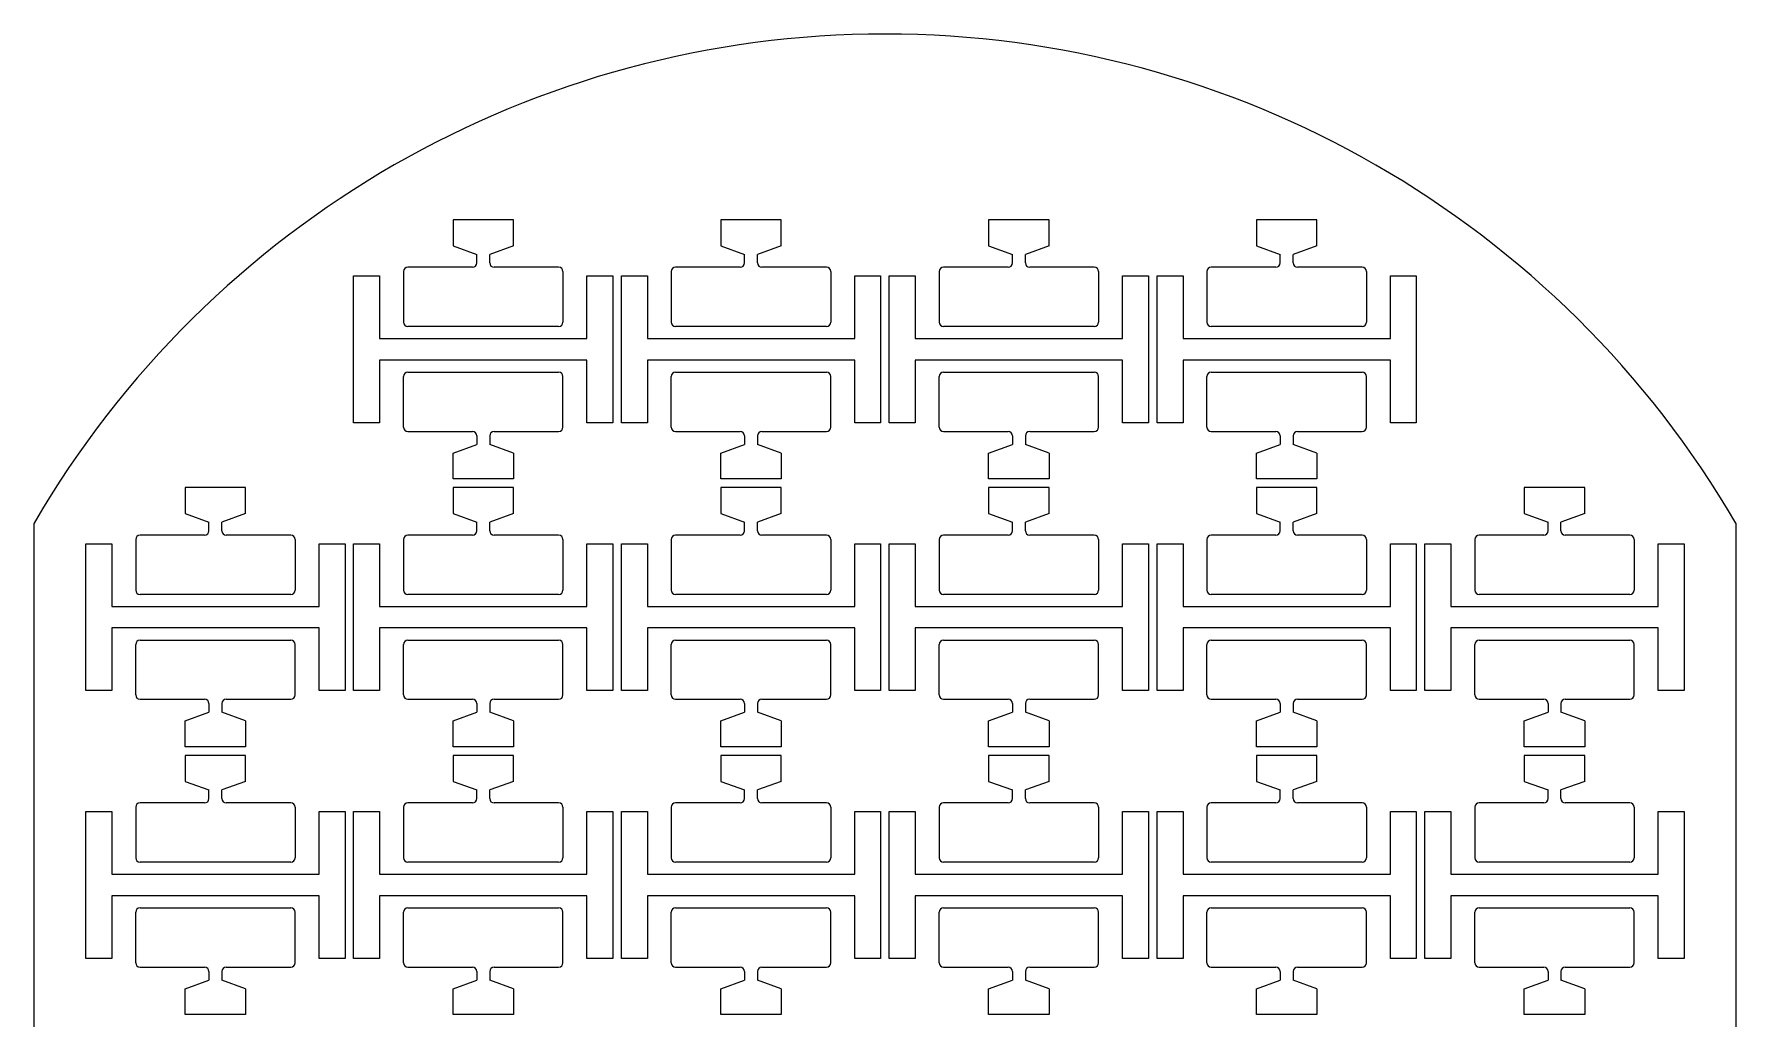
# Model space of a CAD drawing. Header units: millimetres. Extents: x 2005 to 2202, y 1694 to 1922.
# Drawn here: x 2005.4 to 2202.4, y 1807.7 to 1921.7 of the extents above; entities that cross this region are included whole.
import ezdxf

# ---------------------------------------------------------------- set-up
doc = ezdxf.new("R2010")
doc.units = ezdxf.units.MM
doc.layers.add('evap_stencil', color=1, linetype='Continuous')

msp = doc.modelspace()

# ---------------------------------------------------------------- linework, layer by layer
at = {"layer": 'evap_stencil'}
for p, q in [((2060.89, 1900.23), (2053.89, 1900.23)), ((2053.89, 1900.23), (2053.89, 1897.23)), ((2060.89, 1897.23), (2060.89, 1900.23)), ((2091.89, 1900.23), (2084.89, 1900.23)), ((2084.89, 1900.23), (2084.89, 1897.23)), ((2091.89, 1897.23), (2091.89, 1900.23)), ((2122.89, 1900.23), (2115.89, 1900.23)), ((2115.89, 1900.23), (2115.89, 1897.23)), ((2122.89, 1897.23), (2122.89, 1900.23)), ((2153.89, 1900.23), (2146.89, 1900.23)), ((2146.89, 1900.23), (2146.89, 1897.23)), ((2153.89, 1897.23), (2153.89, 1900.23)), ((2053.89, 1897.23), (2056.64, 1896.23)), ((2060.89, 1897.23), (2058.14, 1896.23)), ((2084.89, 1897.23), (2087.64, 1896.23)), ((2091.89, 1897.23), (2089.14, 1896.23)), ((2115.89, 1897.23), (2118.64, 1896.23)), ((2122.89, 1897.23), (2120.14, 1896.23)), ((2146.89, 1897.23), (2149.64, 1896.23)), ((2153.89, 1897.23), (2151.14, 1896.23)), ((2056.64, 1895.23), (2056.64, 1896.23)), ((2058.14, 1895.23), (2058.14, 1896.23)), ((2087.64, 1895.23), (2087.64, 1896.23)), ((2089.14, 1895.23), (2089.14, 1896.23)), ((2118.64, 1895.23), (2118.64, 1896.23)), ((2120.14, 1895.23), (2120.14, 1896.23)), ((2149.64, 1895.23), (2149.64, 1896.23)), ((2151.14, 1895.23), (2151.14, 1896.23)), ((2048.16, 1894.23), (2048.16, 1888.37)), ((2056.14, 1894.73), (2048.66, 1894.73)), ((2066.12, 1894.73), (2058.64, 1894.73)), ((2066.62, 1894.23), (2066.62, 1888.37)), ((2079.16, 1894.23), (2079.16, 1888.37)), ((2087.14, 1894.73), (2079.66, 1894.73)), ((2097.12, 1894.73), (2089.64, 1894.73)), ((2097.62, 1894.23), (2097.62, 1888.37)), ((2110.16, 1894.23), (2110.16, 1888.37)), ((2118.14, 1894.73), (2110.66, 1894.73)), ((2128.12, 1894.73), (2120.64, 1894.73)), ((2128.62, 1894.23), (2128.62, 1888.37)), ((2141.16, 1894.23), (2141.16, 1888.37)), ((2149.14, 1894.73), (2141.66, 1894.73)), ((2159.12, 1894.73), (2151.64, 1894.73)), ((2159.62, 1894.23), (2159.62, 1888.37)), ((2066.12, 1887.87), (2048.66, 1887.87)), ((2097.12, 1887.87), (2079.66, 1887.87)), ((2128.12, 1887.87), (2110.66, 1887.87)), ((2159.12, 1887.87), (2141.66, 1887.87)), ((2048.16, 1876.23), (2048.16, 1882.08)), ((2048.66, 1882.58), (2066.12, 1882.58)), ((2066.62, 1876.23), (2066.62, 1882.08)), ((2079.16, 1876.23), (2079.16, 1882.08)), ((2079.66, 1882.58), (2097.12, 1882.58)), ((2097.62, 1876.23), (2097.62, 1882.08)), ((2110.16, 1876.23), (2110.16, 1882.08)), ((2110.66, 1882.58), (2128.12, 1882.58)), ((2128.62, 1876.23), (2128.62, 1882.08)), ((2141.16, 1876.23), (2141.16, 1882.08)), ((2141.66, 1882.58), (2159.12, 1882.58)), ((2159.62, 1876.23), (2159.62, 1882.08)), ((2048.66, 1875.73), (2056.14, 1875.73)), ((2058.64, 1875.73), (2066.12, 1875.73)), ((2079.66, 1875.73), (2087.14, 1875.73)), ((2089.64, 1875.73), (2097.12, 1875.73)), ((2110.66, 1875.73), (2118.14, 1875.73)), ((2120.64, 1875.73), (2128.12, 1875.73)), ((2141.66, 1875.73), (2149.14, 1875.73)), ((2151.64, 1875.73), (2159.12, 1875.73)), ((2053.89, 1873.23), (2056.64, 1874.23)), ((2056.64, 1875.23), (2056.64, 1874.23)), ((2058.14, 1875.23), (2058.14, 1874.23)), ((2060.89, 1873.23), (2058.14, 1874.23)), ((2084.89, 1873.23), (2087.64, 1874.23)), ((2087.64, 1875.23), (2087.64, 1874.23)), ((2089.14, 1875.23), (2089.14, 1874.23)), ((2091.89, 1873.23), (2089.14, 1874.23)), ((2115.89, 1873.23), (2118.64, 1874.23)), ((2118.64, 1875.23), (2118.64, 1874.23)), ((2120.14, 1875.23), (2120.14, 1874.23)), ((2122.89, 1873.23), (2120.14, 1874.23)), ((2146.89, 1873.23), (2149.64, 1874.23)), ((2149.64, 1875.23), (2149.64, 1874.23)), ((2151.14, 1875.23), (2151.14, 1874.23)), ((2153.89, 1873.23), (2151.14, 1874.23)), ((2053.89, 1870.23), (2053.89, 1873.23)), ((2060.89, 1873.23), (2060.89, 1870.23)), ((2084.89, 1870.23), (2084.89, 1873.23)), ((2091.89, 1873.23), (2091.89, 1870.23)), ((2115.89, 1870.23), (2115.89, 1873.23)), ((2122.89, 1873.23), (2122.89, 1870.23)), ((2146.89, 1870.23), (2146.89, 1873.23)), ((2153.89, 1873.23), (2153.89, 1870.23)), ((2060.89, 1870.23), (2053.89, 1870.23)), ((2091.89, 1870.23), (2084.89, 1870.23)), ((2122.89, 1870.23), (2115.89, 1870.23)), ((2153.89, 1870.23), (2146.89, 1870.23)), ((2029.89, 1869.23), (2022.89, 1869.23)), ((2022.89, 1869.23), (2022.89, 1866.23)), ((2029.89, 1866.23), (2029.89, 1869.23)), ((2060.89, 1869.23), (2053.89, 1869.23)), ((2053.89, 1869.23), (2053.89, 1866.23)), ((2060.89, 1866.23), (2060.89, 1869.23)), ((2091.89, 1869.23), (2084.89, 1869.23)), ((2084.89, 1869.23), (2084.89, 1866.23)), ((2091.89, 1866.23), (2091.89, 1869.23)), ((2122.89, 1869.23), (2115.89, 1869.23)), ((2115.89, 1869.23), (2115.89, 1866.23)), ((2122.89, 1866.23), (2122.89, 1869.23)), ((2153.89, 1869.23), (2146.89, 1869.23)), ((2146.89, 1869.23), (2146.89, 1866.23)), ((2153.89, 1866.23), (2153.89, 1869.23)), ((2184.89, 1869.23), (2177.89, 1869.23)), ((2177.89, 1869.23), (2177.89, 1866.23)), ((2184.89, 1866.23), (2184.89, 1869.23)), ((2022.89, 1866.23), (2025.64, 1865.23)), ((2029.89, 1866.23), (2027.14, 1865.23)), ((2053.89, 1866.23), (2056.64, 1865.23)), ((2060.89, 1866.23), (2058.14, 1865.23)), ((2084.89, 1866.23), (2087.64, 1865.23)), ((2091.89, 1866.23), (2089.14, 1865.23)), ((2115.89, 1866.23), (2118.64, 1865.23)), ((2122.89, 1866.23), (2120.14, 1865.23)), ((2146.89, 1866.23), (2149.64, 1865.23)), ((2153.89, 1866.23), (2151.14, 1865.23)), ((2177.89, 1866.23), (2180.64, 1865.23)), ((2184.89, 1866.23), (2182.14, 1865.23)), ((2005.39, 1750.33), (2005.39, 1865.13)), ((2025.14, 1863.73), (2017.66, 1863.73)), ((2025.64, 1864.23), (2025.64, 1865.23)), ((2027.14, 1864.23), (2027.14, 1865.23)), ((2035.12, 1863.73), (2027.64, 1863.73)), ((2056.14, 1863.73), (2048.66, 1863.73)), ((2056.64, 1864.23), (2056.64, 1865.23)), ((2058.14, 1864.23), (2058.14, 1865.23)), ((2066.12, 1863.73), (2058.64, 1863.73)), ((2087.14, 1863.73), (2079.66, 1863.73)), ((2087.64, 1864.23), (2087.64, 1865.23)), ((2089.14, 1864.23), (2089.14, 1865.23)), ((2097.12, 1863.73), (2089.64, 1863.73)), ((2118.14, 1863.73), (2110.66, 1863.73)), ((2118.64, 1864.23), (2118.64, 1865.23)), ((2120.14, 1864.23), (2120.14, 1865.23)), ((2128.12, 1863.73), (2120.64, 1863.73)), ((2149.14, 1863.73), (2141.66, 1863.73)), ((2149.64, 1864.23), (2149.64, 1865.23)), ((2151.14, 1864.23), (2151.14, 1865.23)), ((2159.12, 1863.73), (2151.64, 1863.73)), ((2180.14, 1863.73), (2172.66, 1863.73)), ((2180.64, 1864.23), (2180.64, 1865.23)), ((2182.14, 1864.23), (2182.14, 1865.23)), ((2190.12, 1863.73), (2182.64, 1863.73)), ((2202.39, 1865.11), (2202.39, 1750.34)), ((2017.16, 1863.23), (2017.16, 1857.37)), ((2035.62, 1863.23), (2035.62, 1857.37)), ((2048.16, 1863.23), (2048.16, 1857.37)), ((2066.62, 1863.23), (2066.62, 1857.37)), ((2079.16, 1863.23), (2079.16, 1857.37)), ((2097.62, 1863.23), (2097.62, 1857.37)), ((2110.16, 1863.23), (2110.16, 1857.37)), ((2128.62, 1863.23), (2128.62, 1857.37)), ((2141.16, 1863.23), (2141.16, 1857.37)), ((2159.62, 1863.23), (2159.62, 1857.37)), ((2172.16, 1863.23), (2172.16, 1857.37)), ((2190.62, 1863.23), (2190.62, 1857.37)), ((2035.12, 1856.87), (2017.66, 1856.87)), ((2066.12, 1856.87), (2048.66, 1856.87)), ((2097.12, 1856.87), (2079.66, 1856.87)), ((2128.12, 1856.87), (2110.66, 1856.87)), ((2159.12, 1856.87), (2141.66, 1856.87)), ((2190.12, 1856.87), (2172.66, 1856.87)), ((2017.16, 1845.23), (2017.16, 1851.08)), ((2017.66, 1851.58), (2035.12, 1851.58)), ((2035.62, 1845.23), (2035.62, 1851.08)), ((2048.16, 1845.23), (2048.16, 1851.08)), ((2048.66, 1851.58), (2066.12, 1851.58)), ((2066.62, 1845.23), (2066.62, 1851.08)), ((2079.16, 1845.23), (2079.16, 1851.08)), ((2079.66, 1851.58), (2097.12, 1851.58)), ((2097.62, 1845.23), (2097.62, 1851.08)), ((2110.16, 1845.23), (2110.16, 1851.08)), ((2110.66, 1851.58), (2128.12, 1851.58)), ((2128.62, 1845.23), (2128.62, 1851.08)), ((2141.16, 1845.23), (2141.16, 1851.08)), ((2141.66, 1851.58), (2159.12, 1851.58)), ((2159.62, 1845.23), (2159.62, 1851.08)), ((2172.16, 1845.23), (2172.16, 1851.08)), ((2172.66, 1851.58), (2190.12, 1851.58)), ((2190.62, 1845.23), (2190.62, 1851.08)), ((2017.66, 1844.73), (2025.14, 1844.73)), ((2025.64, 1844.23), (2025.64, 1843.23)), ((2027.14, 1844.23), (2027.14, 1843.23)), ((2027.64, 1844.73), (2035.12, 1844.73)), ((2048.66, 1844.73), (2056.14, 1844.73)), ((2056.64, 1844.23), (2056.64, 1843.23)), ((2058.14, 1844.23), (2058.14, 1843.23)), ((2058.64, 1844.73), (2066.12, 1844.73)), ((2079.66, 1844.73), (2087.14, 1844.73)), ((2087.64, 1844.23), (2087.64, 1843.23)), ((2089.14, 1844.23), (2089.14, 1843.23)), ((2089.64, 1844.73), (2097.12, 1844.73)), ((2110.66, 1844.73), (2118.14, 1844.73)), ((2118.64, 1844.23), (2118.64, 1843.23)), ((2120.14, 1844.23), (2120.14, 1843.23)), ((2120.64, 1844.73), (2128.12, 1844.73)), ((2141.66, 1844.73), (2149.14, 1844.73)), ((2149.64, 1844.23), (2149.64, 1843.23)), ((2151.14, 1844.23), (2151.14, 1843.23)), ((2151.64, 1844.73), (2159.12, 1844.73)), ((2172.66, 1844.73), (2180.14, 1844.73)), ((2180.64, 1844.23), (2180.64, 1843.23)), ((2182.14, 1844.23), (2182.14, 1843.23)), ((2182.64, 1844.73), (2190.12, 1844.73)), ((2022.89, 1842.23), (2025.64, 1843.23)), ((2022.89, 1839.23), (2022.89, 1842.23)), ((2029.89, 1842.23), (2027.14, 1843.23)), ((2029.89, 1842.23), (2029.89, 1839.23)), ((2053.89, 1842.23), (2056.64, 1843.23)), ((2053.89, 1839.23), (2053.89, 1842.23)), ((2060.89, 1842.23), (2058.14, 1843.23)), ((2060.89, 1842.23), (2060.89, 1839.23)), ((2084.89, 1842.23), (2087.64, 1843.23)), ((2084.89, 1839.23), (2084.89, 1842.23)), ((2091.89, 1842.23), (2089.14, 1843.23)), ((2091.89, 1842.23), (2091.89, 1839.23)), ((2115.89, 1842.23), (2118.64, 1843.23)), ((2115.89, 1839.23), (2115.89, 1842.23)), ((2122.89, 1842.23), (2120.14, 1843.23)), ((2122.89, 1842.23), (2122.89, 1839.23)), ((2146.89, 1842.23), (2149.64, 1843.23)), ((2146.89, 1839.23), (2146.89, 1842.23)), ((2153.89, 1842.23), (2151.14, 1843.23)), ((2153.89, 1842.23), (2153.89, 1839.23)), ((2177.89, 1842.23), (2180.64, 1843.23)), ((2177.89, 1839.23), (2177.89, 1842.23)), ((2184.89, 1842.23), (2182.14, 1843.23)), ((2184.89, 1842.23), (2184.89, 1839.23)), ((2029.89, 1839.23), (2022.89, 1839.23)), ((2029.89, 1838.23), (2022.89, 1838.23)), ((2022.89, 1838.23), (2022.89, 1835.23)), ((2029.89, 1835.23), (2029.89, 1838.23)), ((2060.89, 1839.23), (2053.89, 1839.23)), ((2060.89, 1838.23), (2053.89, 1838.23)), ((2053.89, 1838.23), (2053.89, 1835.23)), ((2060.89, 1835.23), (2060.89, 1838.23)), ((2091.89, 1839.23), (2084.89, 1839.23)), ((2091.89, 1838.23), (2084.89, 1838.23)), ((2084.89, 1838.23), (2084.89, 1835.23)), ((2091.89, 1835.23), (2091.89, 1838.23)), ((2122.89, 1839.23), (2115.89, 1839.23)), ((2122.89, 1838.23), (2115.89, 1838.23)), ((2115.89, 1838.23), (2115.89, 1835.23)), ((2122.89, 1835.23), (2122.89, 1838.23)), ((2153.89, 1839.23), (2146.89, 1839.23)), ((2153.89, 1838.23), (2146.89, 1838.23)), ((2146.89, 1838.23), (2146.89, 1835.23)), ((2153.89, 1835.23), (2153.89, 1838.23)), ((2184.89, 1839.23), (2177.89, 1839.23)), ((2184.89, 1838.23), (2177.89, 1838.23)), ((2177.89, 1838.23), (2177.89, 1835.23)), ((2184.89, 1835.23), (2184.89, 1838.23)), ((2022.89, 1835.23), (2025.64, 1834.23)), ((2025.64, 1833.23), (2025.64, 1834.23)), ((2029.89, 1835.23), (2027.14, 1834.23)), ((2027.14, 1833.23), (2027.14, 1834.23)), ((2053.89, 1835.23), (2056.64, 1834.23)), ((2056.64, 1833.23), (2056.64, 1834.23)), ((2060.89, 1835.23), (2058.14, 1834.23)), ((2058.14, 1833.23), (2058.14, 1834.23)), ((2084.89, 1835.23), (2087.64, 1834.23)), ((2087.64, 1833.23), (2087.64, 1834.23)), ((2091.89, 1835.23), (2089.14, 1834.23)), ((2089.14, 1833.23), (2089.14, 1834.23)), ((2115.89, 1835.23), (2118.64, 1834.23)), ((2118.64, 1833.23), (2118.64, 1834.23)), ((2122.89, 1835.23), (2120.14, 1834.23)), ((2120.14, 1833.23), (2120.14, 1834.23)), ((2146.89, 1835.23), (2149.64, 1834.23)), ((2149.64, 1833.23), (2149.64, 1834.23)), ((2153.89, 1835.23), (2151.14, 1834.23)), ((2151.14, 1833.23), (2151.14, 1834.23)), ((2177.89, 1835.23), (2180.64, 1834.23)), ((2180.64, 1833.23), (2180.64, 1834.23)), ((2184.89, 1835.23), (2182.14, 1834.23)), ((2182.14, 1833.23), (2182.14, 1834.23)), ((2017.16, 1832.23), (2017.16, 1826.37)), ((2025.14, 1832.73), (2017.66, 1832.73)), ((2035.12, 1832.73), (2027.64, 1832.73)), ((2035.62, 1832.23), (2035.62, 1826.37)), ((2048.16, 1832.23), (2048.16, 1826.37)), ((2056.14, 1832.73), (2048.66, 1832.73)), ((2066.12, 1832.73), (2058.64, 1832.73)), ((2066.62, 1832.23), (2066.62, 1826.37)), ((2079.16, 1832.23), (2079.16, 1826.37)), ((2087.14, 1832.73), (2079.66, 1832.73)), ((2097.12, 1832.73), (2089.64, 1832.73)), ((2097.62, 1832.23), (2097.62, 1826.37)), ((2110.16, 1832.23), (2110.16, 1826.37)), ((2118.14, 1832.73), (2110.66, 1832.73)), ((2128.12, 1832.73), (2120.64, 1832.73)), ((2128.62, 1832.23), (2128.62, 1826.37)), ((2141.16, 1832.23), (2141.16, 1826.37)), ((2149.14, 1832.73), (2141.66, 1832.73)), ((2159.12, 1832.73), (2151.64, 1832.73)), ((2159.62, 1832.23), (2159.62, 1826.37)), ((2172.16, 1832.23), (2172.16, 1826.37)), ((2180.14, 1832.73), (2172.66, 1832.73)), ((2190.12, 1832.73), (2182.64, 1832.73)), ((2190.62, 1832.23), (2190.62, 1826.37)), ((2035.12, 1825.87), (2017.66, 1825.87)), ((2066.12, 1825.87), (2048.66, 1825.87)), ((2097.12, 1825.87), (2079.66, 1825.87)), ((2128.12, 1825.87), (2110.66, 1825.87)), ((2159.12, 1825.87), (2141.66, 1825.87)), ((2190.12, 1825.87), (2172.66, 1825.87)), ((2017.66, 1820.58), (2035.12, 1820.58)), ((2048.66, 1820.58), (2066.12, 1820.58)), ((2079.66, 1820.58), (2097.12, 1820.58)), ((2110.66, 1820.58), (2128.12, 1820.58)), ((2141.66, 1820.58), (2159.12, 1820.58)), ((2172.66, 1820.58), (2190.12, 1820.58)), ((2017.16, 1814.23), (2017.16, 1820.08)), ((2035.62, 1814.23), (2035.62, 1820.08)), ((2048.16, 1814.23), (2048.16, 1820.08)), ((2066.62, 1814.23), (2066.62, 1820.08)), ((2079.16, 1814.23), (2079.16, 1820.08)), ((2097.62, 1814.23), (2097.62, 1820.08)), ((2110.16, 1814.23), (2110.16, 1820.08)), ((2128.62, 1814.23), (2128.62, 1820.08)), ((2141.16, 1814.23), (2141.16, 1820.08)), ((2159.62, 1814.23), (2159.62, 1820.08)), ((2172.16, 1814.23), (2172.16, 1820.08)), ((2190.62, 1814.23), (2190.62, 1820.08)), ((2017.66, 1813.73), (2025.14, 1813.73)), ((2025.64, 1813.23), (2025.64, 1812.23)), ((2027.14, 1813.23), (2027.14, 1812.23)), ((2027.64, 1813.73), (2035.12, 1813.73)), ((2048.66, 1813.73), (2056.14, 1813.73)), ((2056.64, 1813.23), (2056.64, 1812.23)), ((2058.14, 1813.23), (2058.14, 1812.23)), ((2058.64, 1813.73), (2066.12, 1813.73)), ((2079.66, 1813.73), (2087.14, 1813.73)), ((2087.64, 1813.23), (2087.64, 1812.23)), ((2089.14, 1813.23), (2089.14, 1812.23)), ((2089.64, 1813.73), (2097.12, 1813.73)), ((2110.66, 1813.73), (2118.14, 1813.73)), ((2118.64, 1813.23), (2118.64, 1812.23)), ((2120.14, 1813.23), (2120.14, 1812.23)), ((2120.64, 1813.73), (2128.12, 1813.73)), ((2141.66, 1813.73), (2149.14, 1813.73)), ((2149.64, 1813.23), (2149.64, 1812.23)), ((2151.14, 1813.23), (2151.14, 1812.23)), ((2151.64, 1813.73), (2159.12, 1813.73)), ((2172.66, 1813.73), (2180.14, 1813.73)), ((2180.64, 1813.23), (2180.64, 1812.23)), ((2182.14, 1813.23), (2182.14, 1812.23)), ((2182.64, 1813.73), (2190.12, 1813.73)), ((2022.89, 1811.23), (2025.64, 1812.23)), ((2022.89, 1808.23), (2022.89, 1811.23)), ((2029.89, 1811.23), (2027.14, 1812.23)), ((2029.89, 1811.23), (2029.89, 1808.23)), ((2053.89, 1811.23), (2056.64, 1812.23)), ((2053.89, 1808.23), (2053.89, 1811.23)), ((2060.89, 1811.23), (2058.14, 1812.23)), ((2060.89, 1811.23), (2060.89, 1808.23)), ((2084.89, 1811.23), (2087.64, 1812.23)), ((2084.89, 1808.23), (2084.89, 1811.23)), ((2091.89, 1811.23), (2089.14, 1812.23)), ((2091.89, 1811.23), (2091.89, 1808.23)), ((2115.89, 1811.23), (2118.64, 1812.23)), ((2115.89, 1808.23), (2115.89, 1811.23)), ((2122.89, 1811.23), (2120.14, 1812.23)), ((2122.89, 1811.23), (2122.89, 1808.23)), ((2146.89, 1811.23), (2149.64, 1812.23)), ((2146.89, 1808.23), (2146.89, 1811.23)), ((2153.89, 1811.23), (2151.14, 1812.23)), ((2153.89, 1811.23), (2153.89, 1808.23)), ((2177.89, 1811.23), (2180.64, 1812.23)), ((2177.89, 1808.23), (2177.89, 1811.23)), ((2184.89, 1811.23), (2182.14, 1812.23)), ((2184.89, 1811.23), (2184.89, 1808.23)), ((2029.89, 1808.23), (2022.89, 1808.23)), ((2060.89, 1808.23), (2053.89, 1808.23)), ((2091.89, 1808.23), (2084.89, 1808.23)), ((2122.89, 1808.23), (2115.89, 1808.23)), ((2153.89, 1808.23), (2146.89, 1808.23)), ((2184.89, 1808.23), (2177.89, 1808.23))]:
    msp.add_line(p, q, dxfattribs=at)
for points in [[(2042.39, 1893.73), (2045.39, 1893.73), (2045.39, 1886.48), (2069.39, 1886.48), (2069.39, 1893.73), (2072.39, 1893.73), (2072.39, 1876.73), (2069.39, 1876.73), (2069.39, 1883.98), (2045.39, 1883.98), (2045.39, 1876.73), (2042.39, 1876.73), (2042.39, 1893.73)], [(2073.39, 1893.73), (2076.39, 1893.73), (2076.39, 1886.48), (2100.39, 1886.48), (2100.39, 1893.73), (2103.39, 1893.73), (2103.39, 1876.73), (2100.39, 1876.73), (2100.39, 1883.98), (2076.39, 1883.98), (2076.39, 1876.73), (2073.39, 1876.73), (2073.39, 1893.73)], [(2104.39, 1893.73), (2107.39, 1893.73), (2107.39, 1886.48), (2131.39, 1886.48), (2131.39, 1893.73), (2134.39, 1893.73), (2134.39, 1876.73), (2131.39, 1876.73), (2131.39, 1883.98), (2107.39, 1883.98), (2107.39, 1876.73), (2104.39, 1876.73), (2104.39, 1893.73)], [(2135.39, 1893.73), (2138.39, 1893.73), (2138.39, 1886.48), (2162.39, 1886.48), (2162.39, 1893.73), (2165.39, 1893.73), (2165.39, 1876.73), (2162.39, 1876.73), (2162.39, 1883.98), (2138.39, 1883.98), (2138.39, 1876.73), (2135.39, 1876.73), (2135.39, 1893.73)], [(2011.39, 1862.73), (2014.39, 1862.73), (2014.39, 1855.48), (2038.39, 1855.48), (2038.39, 1862.73), (2041.39, 1862.73), (2041.39, 1845.73), (2038.39, 1845.73), (2038.39, 1852.98), (2014.39, 1852.98), (2014.39, 1845.73), (2011.39, 1845.73), (2011.39, 1862.73)], [(2042.39, 1862.73), (2045.39, 1862.73), (2045.39, 1855.48), (2069.39, 1855.48), (2069.39, 1862.73), (2072.39, 1862.73), (2072.39, 1845.73), (2069.39, 1845.73), (2069.39, 1852.98), (2045.39, 1852.98), (2045.39, 1845.73), (2042.39, 1845.73), (2042.39, 1862.73)], [(2073.39, 1862.73), (2076.39, 1862.73), (2076.39, 1855.48), (2100.39, 1855.48), (2100.39, 1862.73), (2103.39, 1862.73), (2103.39, 1845.73), (2100.39, 1845.73), (2100.39, 1852.98), (2076.39, 1852.98), (2076.39, 1845.73), (2073.39, 1845.73), (2073.39, 1862.73)], [(2104.39, 1862.73), (2107.39, 1862.73), (2107.39, 1855.48), (2131.39, 1855.48), (2131.39, 1862.73), (2134.39, 1862.73), (2134.39, 1845.73), (2131.39, 1845.73), (2131.39, 1852.98), (2107.39, 1852.98), (2107.39, 1845.73), (2104.39, 1845.73), (2104.39, 1862.73)], [(2135.39, 1862.73), (2138.39, 1862.73), (2138.39, 1855.48), (2162.39, 1855.48), (2162.39, 1862.73), (2165.39, 1862.73), (2165.39, 1845.73), (2162.39, 1845.73), (2162.39, 1852.98), (2138.39, 1852.98), (2138.39, 1845.73), (2135.39, 1845.73), (2135.39, 1862.73)], [(2166.39, 1862.73), (2169.39, 1862.73), (2169.39, 1855.48), (2193.39, 1855.48), (2193.39, 1862.73), (2196.39, 1862.73), (2196.39, 1845.73), (2193.39, 1845.73), (2193.39, 1852.98), (2169.39, 1852.98), (2169.39, 1845.73), (2166.39, 1845.73), (2166.39, 1862.73)], [(2011.39, 1831.73), (2014.39, 1831.73), (2014.39, 1824.48), (2038.39, 1824.48), (2038.39, 1831.73), (2041.39, 1831.73), (2041.39, 1814.73), (2038.39, 1814.73), (2038.39, 1821.98), (2014.39, 1821.98), (2014.39, 1814.73), (2011.39, 1814.73), (2011.39, 1831.73)], [(2042.39, 1831.73), (2045.39, 1831.73), (2045.39, 1824.48), (2069.39, 1824.48), (2069.39, 1831.73), (2072.39, 1831.73), (2072.39, 1814.73), (2069.39, 1814.73), (2069.39, 1821.98), (2045.39, 1821.98), (2045.39, 1814.73), (2042.39, 1814.73), (2042.39, 1831.73)], [(2073.39, 1831.73), (2076.39, 1831.73), (2076.39, 1824.48), (2100.39, 1824.48), (2100.39, 1831.73), (2103.39, 1831.73), (2103.39, 1814.73), (2100.39, 1814.73), (2100.39, 1821.98), (2076.39, 1821.98), (2076.39, 1814.73), (2073.39, 1814.73), (2073.39, 1831.73)], [(2104.39, 1831.73), (2107.39, 1831.73), (2107.39, 1824.48), (2131.39, 1824.48), (2131.39, 1831.73), (2134.39, 1831.73), (2134.39, 1814.73), (2131.39, 1814.73), (2131.39, 1821.98), (2107.39, 1821.98), (2107.39, 1814.73), (2104.39, 1814.73), (2104.39, 1831.73)], [(2135.39, 1831.73), (2138.39, 1831.73), (2138.39, 1824.48), (2162.39, 1824.48), (2162.39, 1831.73), (2165.39, 1831.73), (2165.39, 1814.73), (2162.39, 1814.73), (2162.39, 1821.98), (2138.39, 1821.98), (2138.39, 1814.73), (2135.39, 1814.73), (2135.39, 1831.73)], [(2166.39, 1831.73), (2169.39, 1831.73), (2169.39, 1824.48), (2193.39, 1824.48), (2193.39, 1831.73), (2196.39, 1831.73), (2196.39, 1814.73), (2193.39, 1814.73), (2193.39, 1821.98), (2169.39, 1821.98), (2169.39, 1814.73), (2166.39, 1814.73), (2166.39, 1831.73)]]:
    msp.add_lwpolyline(points, dxfattribs=at)
for centre, radius, start, end in [((2103.89, 1807.73), 114, 30.2232, 149.7686), ((2056.14, 1895.23), 0.5, 270, 0), ((2058.64, 1895.23), 0.5, 180, 270), ((2087.14, 1895.23), 0.5, 270, 0), ((2089.64, 1895.23), 0.5, 180, 270), ((2118.14, 1895.23), 0.5, 270, 0), ((2120.64, 1895.23), 0.5, 180, 270), ((2149.14, 1895.23), 0.5, 270, 0), ((2151.64, 1895.23), 0.5, 180, 270), ((2048.66, 1894.23), 0.5, 90, 180), ((2049.16, 1893.73), 1, 180, 180), ((2066.12, 1894.23), 0.5, 0, 90), ((2079.66, 1894.23), 0.5, 90, 180), ((2080.16, 1893.73), 1, 180, 180), ((2097.12, 1894.23), 0.5, 0, 90), ((2110.66, 1894.23), 0.5, 90, 180), ((2111.16, 1893.73), 1, 180, 180), ((2128.12, 1894.23), 0.5, 0, 90), ((2141.66, 1894.23), 0.5, 90, 180), ((2142.16, 1893.73), 1, 180, 180), ((2159.12, 1894.23), 0.5, 0, 90), ((2048.66, 1888.37), 0.5, 180, 270), ((2066.12, 1888.37), 0.5, 270, 0), ((2079.66, 1888.37), 0.5, 180, 270), ((2097.12, 1888.37), 0.5, 270, 0), ((2110.66, 1888.37), 0.5, 180, 270), ((2128.12, 1888.37), 0.5, 270, 0), ((2141.66, 1888.37), 0.5, 180, 270), ((2159.12, 1888.37), 0.5, 270, 0), ((2048.66, 1882.08), 0.5, 90, 180), ((2066.12, 1882.08), 0.5, 0, 90), ((2079.66, 1882.08), 0.5, 90, 180), ((2097.12, 1882.08), 0.5, 0, 90), ((2110.66, 1882.08), 0.5, 90, 180), ((2128.12, 1882.08), 0.5, 0, 90), ((2141.66, 1882.08), 0.5, 90, 180), ((2159.12, 1882.08), 0.5, 0, 90), ((2048.66, 1876.23), 0.5, 180, 270), ((2056.14, 1875.23), 0.5, 0, 90), ((2058.64, 1875.23), 0.5, 90, 180), ((2066.12, 1876.23), 0.5, 270, 0), ((2079.66, 1876.23), 0.5, 180, 270), ((2087.14, 1875.23), 0.5, 0, 90), ((2089.64, 1875.23), 0.5, 90, 180), ((2097.12, 1876.23), 0.5, 270, 0), ((2110.66, 1876.23), 0.5, 180, 270), ((2118.14, 1875.23), 0.5, 0, 90), ((2120.64, 1875.23), 0.5, 90, 180), ((2128.12, 1876.23), 0.5, 270, 0), ((2141.66, 1876.23), 0.5, 180, 270), ((2149.14, 1875.23), 0.5, 0, 90), ((2151.64, 1875.23), 0.5, 90, 180), ((2159.12, 1876.23), 0.5, 270, 0), ((2017.66, 1863.23), 0.5, 90, 180), ((2018.16, 1862.73), 1, 180, 180), ((2025.14, 1864.23), 0.5, 270, 0), ((2027.64, 1864.23), 0.5, 180, 270), ((2035.12, 1863.23), 0.5, 0, 90), ((2048.66, 1863.23), 0.5, 90, 180), ((2049.16, 1862.73), 1, 180, 180), ((2056.14, 1864.23), 0.5, 270, 0), ((2058.64, 1864.23), 0.5, 180, 270), ((2066.12, 1863.23), 0.5, 0, 90), ((2079.66, 1863.23), 0.5, 90, 180), ((2080.16, 1862.73), 1, 180, 180), ((2087.14, 1864.23), 0.5, 270, 0), ((2089.64, 1864.23), 0.5, 180, 270), ((2097.12, 1863.23), 0.5, 0, 90), ((2110.66, 1863.23), 0.5, 90, 180), ((2111.16, 1862.73), 1, 180, 180), ((2118.14, 1864.23), 0.5, 270, 0), ((2120.64, 1864.23), 0.5, 180, 270), ((2128.12, 1863.23), 0.5, 0, 90), ((2141.66, 1863.23), 0.5, 90, 180), ((2142.16, 1862.73), 1, 180, 180), ((2149.14, 1864.23), 0.5, 270, 0), ((2151.64, 1864.23), 0.5, 180, 270), ((2159.12, 1863.23), 0.5, 0, 90), ((2172.66, 1863.23), 0.5, 90, 180), ((2173.16, 1862.73), 1, 180, 180), ((2180.14, 1864.23), 0.5, 270, 0), ((2182.64, 1864.23), 0.5, 180, 270), ((2190.12, 1863.23), 0.5, 0, 90), ((2017.66, 1857.37), 0.5, 180, 270), ((2035.12, 1857.37), 0.5, 270, 0), ((2048.66, 1857.37), 0.5, 180, 270), ((2066.12, 1857.37), 0.5, 270, 0), ((2079.66, 1857.37), 0.5, 180, 270), ((2097.12, 1857.37), 0.5, 270, 0), ((2110.66, 1857.37), 0.5, 180, 270), ((2128.12, 1857.37), 0.5, 270, 0), ((2141.66, 1857.37), 0.5, 180, 270), ((2159.12, 1857.37), 0.5, 270, 0), ((2172.66, 1857.37), 0.5, 180, 270), ((2190.12, 1857.37), 0.5, 270, 0), ((2017.66, 1851.08), 0.5, 90, 180), ((2035.12, 1851.08), 0.5, 0, 90), ((2048.66, 1851.08), 0.5, 90, 180), ((2066.12, 1851.08), 0.5, 0, 90), ((2079.66, 1851.08), 0.5, 90, 180), ((2097.12, 1851.08), 0.5, 0, 90), ((2110.66, 1851.08), 0.5, 90, 180), ((2128.12, 1851.08), 0.5, 0, 90), ((2141.66, 1851.08), 0.5, 90, 180), ((2159.12, 1851.08), 0.5, 0, 90), ((2172.66, 1851.08), 0.5, 90, 180), ((2190.12, 1851.08), 0.5, 0, 90), ((2017.66, 1845.23), 0.5, 180, 270), ((2025.14, 1844.23), 0.5, 0, 90), ((2027.64, 1844.23), 0.5, 90, 180), ((2035.12, 1845.23), 0.5, 270, 0), ((2048.66, 1845.23), 0.5, 180, 270), ((2056.14, 1844.23), 0.5, 0, 90), ((2058.64, 1844.23), 0.5, 90, 180), ((2066.12, 1845.23), 0.5, 270, 0), ((2079.66, 1845.23), 0.5, 180, 270), ((2087.14, 1844.23), 0.5, 0, 90), ((2089.64, 1844.23), 0.5, 90, 180), ((2097.12, 1845.23), 0.5, 270, 0), ((2110.66, 1845.23), 0.5, 180, 270), ((2118.14, 1844.23), 0.5, 0, 90), ((2120.64, 1844.23), 0.5, 90, 180), ((2128.12, 1845.23), 0.5, 270, 0), ((2141.66, 1845.23), 0.5, 180, 270), ((2149.14, 1844.23), 0.5, 0, 90), ((2151.64, 1844.23), 0.5, 90, 180), ((2159.12, 1845.23), 0.5, 270, 0), ((2172.66, 1845.23), 0.5, 180, 270), ((2180.14, 1844.23), 0.5, 0, 90), ((2182.64, 1844.23), 0.5, 90, 180), ((2190.12, 1845.23), 0.5, 270, 0), ((2017.66, 1832.23), 0.5, 90, 180), ((2018.16, 1831.73), 1, 180, 180), ((2025.14, 1833.23), 0.5, 270, 0), ((2027.64, 1833.23), 0.5, 180, 270), ((2035.12, 1832.23), 0.5, 0, 90), ((2048.66, 1832.23), 0.5, 90, 180), ((2049.16, 1831.73), 1, 180, 180), ((2056.14, 1833.23), 0.5, 270, 0), ((2058.64, 1833.23), 0.5, 180, 270), ((2066.12, 1832.23), 0.5, 0, 90), ((2079.66, 1832.23), 0.5, 90, 180), ((2080.16, 1831.73), 1, 180, 180), ((2087.14, 1833.23), 0.5, 270, 0), ((2089.64, 1833.23), 0.5, 180, 270), ((2097.12, 1832.23), 0.5, 0, 90), ((2110.66, 1832.23), 0.5, 90, 180), ((2111.16, 1831.73), 1, 180, 180), ((2118.14, 1833.23), 0.5, 270, 0), ((2120.64, 1833.23), 0.5, 180, 270), ((2128.12, 1832.23), 0.5, 0, 90), ((2141.66, 1832.23), 0.5, 90, 180), ((2142.16, 1831.73), 1, 180, 180), ((2149.14, 1833.23), 0.5, 270, 0), ((2151.64, 1833.23), 0.5, 180, 270), ((2159.12, 1832.23), 0.5, 0, 90), ((2172.66, 1832.23), 0.5, 90, 180), ((2173.16, 1831.73), 1, 180, 180), ((2180.14, 1833.23), 0.5, 270, 0), ((2182.64, 1833.23), 0.5, 180, 270), ((2190.12, 1832.23), 0.5, 0, 90), ((2017.66, 1826.37), 0.5, 180, 270), ((2035.12, 1826.37), 0.5, 270, 0), ((2048.66, 1826.37), 0.5, 180, 270), ((2066.12, 1826.37), 0.5, 270, 0), ((2079.66, 1826.37), 0.5, 180, 270), ((2097.12, 1826.37), 0.5, 270, 0), ((2110.66, 1826.37), 0.5, 180, 270), ((2128.12, 1826.37), 0.5, 270, 0), ((2141.66, 1826.37), 0.5, 180, 270), ((2159.12, 1826.37), 0.5, 270, 0), ((2172.66, 1826.37), 0.5, 180, 270), ((2190.12, 1826.37), 0.5, 270, 0), ((2017.66, 1820.08), 0.5, 90, 180), ((2035.12, 1820.08), 0.5, 0, 90), ((2048.66, 1820.08), 0.5, 90, 180), ((2066.12, 1820.08), 0.5, 0, 90), ((2079.66, 1820.08), 0.5, 90, 180), ((2097.12, 1820.08), 0.5, 0, 90), ((2110.66, 1820.08), 0.5, 90, 180), ((2128.12, 1820.08), 0.5, 0, 90), ((2141.66, 1820.08), 0.5, 90, 180), ((2159.12, 1820.08), 0.5, 0, 90), ((2172.66, 1820.08), 0.5, 90, 180), ((2190.12, 1820.08), 0.5, 0, 90), ((2017.66, 1814.23), 0.5, 180, 270), ((2025.14, 1813.23), 0.5, 0, 90), ((2027.64, 1813.23), 0.5, 90, 180), ((2035.12, 1814.23), 0.5, 270, 0), ((2048.66, 1814.23), 0.5, 180, 270), ((2056.14, 1813.23), 0.5, 0, 90), ((2058.64, 1813.23), 0.5, 90, 180), ((2066.12, 1814.23), 0.5, 270, 0), ((2079.66, 1814.23), 0.5, 180, 270), ((2087.14, 1813.23), 0.5, 0, 90), ((2089.64, 1813.23), 0.5, 90, 180), ((2097.12, 1814.23), 0.5, 270, 0), ((2110.66, 1814.23), 0.5, 180, 270), ((2118.14, 1813.23), 0.5, 0, 90), ((2120.64, 1813.23), 0.5, 90, 180), ((2128.12, 1814.23), 0.5, 270, 0), ((2141.66, 1814.23), 0.5, 180, 270), ((2149.14, 1813.23), 0.5, 0, 90), ((2151.64, 1813.23), 0.5, 90, 180), ((2159.12, 1814.23), 0.5, 270, 0), ((2172.66, 1814.23), 0.5, 180, 270), ((2180.14, 1813.23), 0.5, 0, 90), ((2182.64, 1813.23), 0.5, 90, 180), ((2190.12, 1814.23), 0.5, 270, 0)]:
    msp.add_arc(centre, radius, start, end, dxfattribs=at)

doc.saveas('drawing.dxf')
